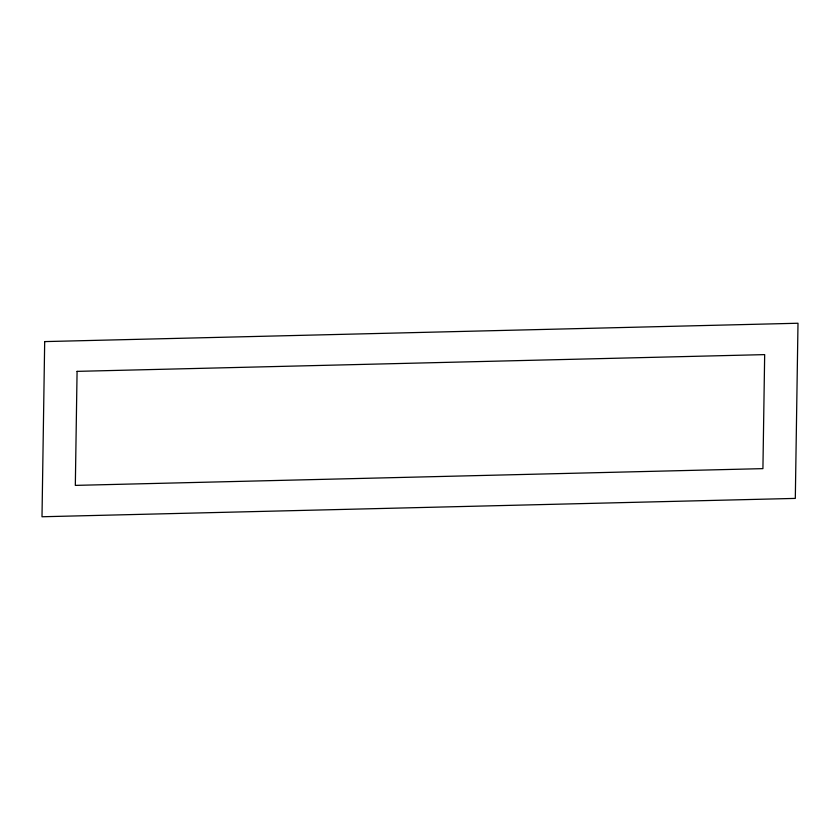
<?xml version="1.0" encoding="UTF-8"?>
<svg xmlns="http://www.w3.org/2000/svg" width="840" height="840" viewBox="0 0 840 840"><rect width="100%" height="100%" fill="white"/><g stroke="black" fill="none" stroke-linecap="round" stroke-linejoin="round"><path stroke-width="1.26" d="M44.688 341.596L42 516.758L795.312 498.404L798 323.243L44.688 341.596M77.081 371.364L75.327 485.384L762.92 468.636L764.673 354.617L77.081 371.364"/></g></svg>
